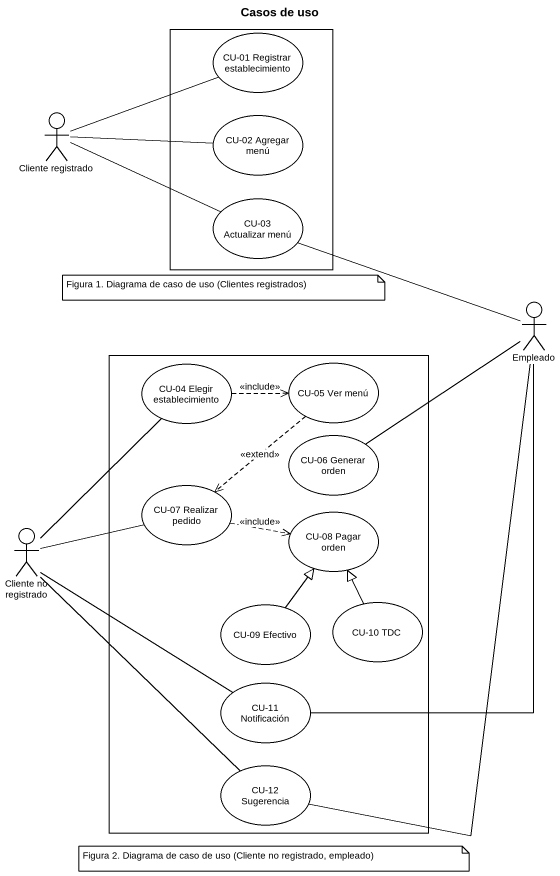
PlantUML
@startuml
title Casos de uso
rectangle " " as rectangle1 {
  usecase "CU-01 Registrar establecimiento" as CU_01_Registrar
  usecase "CU-02 Agregar menú" as CU_02_Agregar_menú
  usecase "CU-03 Actualizar menú" as CU_03_Actualizar_menú
}
actor "Cliente registrado" as Cliente_registrado
actor Empleado
rectangle " " as rectangle2 {
  usecase "CU-04 Elegir establecimiento" as CU_04_Elegir_establecimiento
  usecase "CU-05 Ver menú" as CU_05_Ver_menú
  usecase "CU-06 Generar orden" as CU_06_Generar_orden
  usecase "CU-07 Realizar pedido" as CU_07_Realizar_pedido
  usecase "CU-08 Pagar orden" as CU_08_Pagar_orden
  usecase "CU-09 Efectivo" as CU_09_Efectivo
  usecase "CU-10 TDC" as CU_10_TDC
  usecase "CU-11 Notificación" as CU_11_Notificación
  usecase "CU-12 Sugerencia" as CU_12_Sugerencia
}
actor "Cliente no registrado" as Cliente_no_registrado
Cliente_registrado -right- CU_01_Registrar
Cliente_registrado -right- CU_02_Agregar_menú
Cliente_registrado -right- CU_03_Actualizar_menú
Empleado -left- CU_03_Actualizar_menú
Empleado -- CU_06_Generar_orden
Empleado -- CU_11_Notificación
Empleado -- CU_12_Sugerencia
CU_04_Elegir_establecimiento .right.> CU_05_Ver_menú : <<include>>
CU_05_Ver_menú ..> CU_07_Realizar_pedido : <<extend>>
CU_07_Realizar_pedido .right.> CU_08_Pagar_orden : <<include>>
Cliente_no_registrado -up- CU_04_Elegir_establecimiento
Cliente_no_registrado -right- CU_07_Realizar_pedido
Cliente_no_registrado -- CU_11_Notificación
Cliente_no_registrado -- CU_12_Sugerencia
CU_09_Efectivo -up-|> CU_08_Pagar_orden
CU_10_TDC -up-|> CU_08_Pagar_orden
note as N1
  Figura 1. Diagrama de caso de uso (Clientes registrados)
end note
note as N2
  Figura 2. Diagrama de caso de uso (Cliente no registrado, empleado)
end note
@enduml
